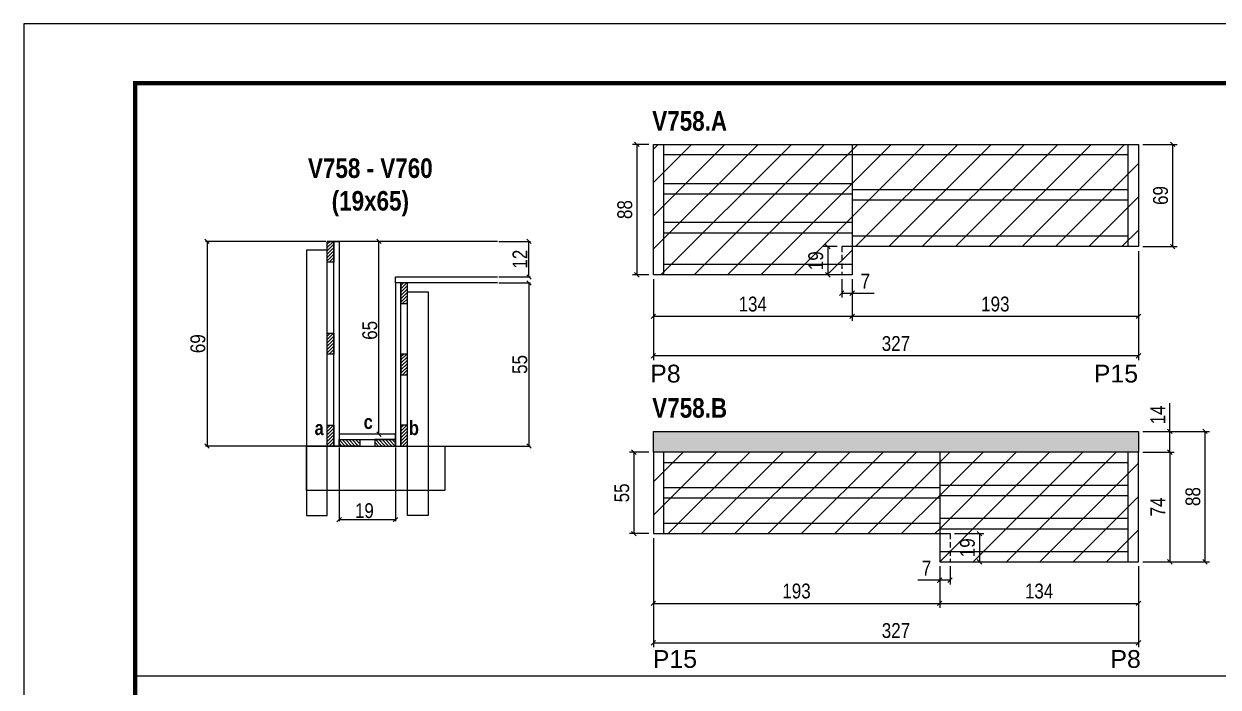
# Model space of a CAD drawing. Extents: x 3309 to 9563, y -2522 to 14608.
# Drawn here: x 4908 to 5713, y 8418 to 8865 of the extents above; entities that cross this region are included whole.
import ezdxf

# ---------------------------------------------------------------- set-up
doc = ezdxf.new("R2010")
doc.units = 0
doc.header["$PDMODE"] = 35
doc.header["$PDSIZE"] = -10
doc.linetypes.add('DASHED', pattern=[0.75, 0.5, -0.25])
doc.linetypes.add('HIDDEN', pattern=[0.375, 0.25, -0.125])
for name, color, linetype in [('5', 5, 'Continuous'), ('COTA', 241, 'Continuous'), ('detalhes', 4, 'Continuous'), ('NOMENCLATURA', 7, 'Continuous'), ('Painéis', 200, 'Continuous'), ('SARR_2.2x7', 40, 'Continuous'), ('SARR_3.5x7', 81, 'Continuous')]:
    doc.layers.add(name, color=color, linetype=linetype)
for name, color, linetype, lineweight in [('CONCRETO', 251, 'Continuous', 25), ('Folhas', 255, 'Continuous', 9), ('Hachura', 251, 'Continuous', 9), ('SARRAFO DE PRESSAO', 251, 'DASHED', 9)]:
    doc.layers.add(name, color=color, linetype=linetype, lineweight=lineweight)
doc.layers.add('Laje_Perimetro', color=7, linetype='Continuous', plot=False)
doc.styles.add('COTA TECNICA', font='techl___.ttf', dxfattribs={"height": 10})
doc.styles.add('COTA TECNICA 2X', font='techl___.ttf', dxfattribs={"height": 10})
doc.styles.get("Standard").update_dxf_attribs({"font": 'arial.ttf'})
doc.styles.add('TECNICA', font='techb___.ttf', dxfattribs={"height": 10})
doc.dimstyles.new('PAINEL', dxfattribs={"dimtxt": 10, "dimasz": 3, "dimexe": 3, "dimexo": 3, "dimgap": 3, "dimtad": 1, "dimdec": 1, "dimzin": 12, "dimdsep": 46, "dimtxsty": 'COTA TECNICA', "dimblk1": 'OBLIQUE', "dimblk2": 'OBLIQUE', "dimsah": 1, "dimcen": 0.9, "dimclrd": 4, "dimclre": 4, "dimclrt": 240, "dimadec": 1, "dimazin": 3, "dimtfac": 1, "dimtdec": 1, "dimtmove": 0, "dimatfit": 3, "dimfxl": 1, "dimtolj": 1, "dimtzin": 12, "dimarcsym": 0})
doc.dimstyles.new('SECAO', dxfattribs={"dimscale": 0.333333, "dimtxt": 5, "dimasz": 9, "dimexe": 3, "dimexo": 3, "dimgap": 3, "dimtad": 1, "dimdec": 1, "dimlfac": 0.5, "dimzin": 12, "dimdsep": 46, "dimtxsty": 'COTA TECNICA 2X', "dimblk1": 'OBLIQUE', "dimblk2": 'OBLIQUE', "dimsah": 1, "dimcen": 0.9, "dimclrd": 4, "dimclre": 4, "dimclrt": 240, "dimadec": 1, "dimazin": 3, "dimtfac": 1, "dimtdec": 1, "dimtmove": 0, "dimatfit": 3, "dimfxl": 1, "dimtolj": 1, "dimtzin": 12, "dimarcsym": 0})
pattern_1 = [(135, (38355.8863, -114931.8855), (-1.122532015, -1.122532015), [])]
pattern_2 = [(45, (-118399.822, -24641.2545), (-1.122532015, 1.122532015), [])]
pattern_3 = [(45, (-1585, 0), (-11.22532, 11.22532), [])]

# ---------------------------------------------------------------- blocks, each defined once
blk = doc.blocks.new('9999999999')
at = {"layer": 'Folhas'}
blk.add_lwpolyline([(98138.98, 34190.21), (99623.98, 34190.21), (99623.98, 35240.21), (98138.98, 35240.21)], close=True, dxfattribs=at)
at = {"layer": 'Folhas', "color": 30, "const_width": 3}
blk.add_lwpolyline([(98213.98, 34230.21), (99583.98, 34230.21), (99583.98, 35200.21), (98213.98, 35200.21)], close=True, dxfattribs=at)
blk = doc.blocks.new('_Oblique')
at = {"color": 0, "linetype": 'ByBlock', "lineweight": -2}
blk.add_line((-0.5, -0.5), (0.5, 0.5), dxfattribs=at)
blk = doc.blocks.new('*D2660')
at = {"layer": 'COTA', "color": 4, "lineweight": -2, "transparency": 16777216}
for p, q in [((5120.35, 8579.28), (5120.35, 8529.53)), ((5158.35, 8579.28), (5158.35, 8529.53)), ((5158.35, 8530.53), (5120.35, 8530.53))]:
    blk.add_line(p, q, dxfattribs=at)
at = {"layer": 'Defpoints', "color": 0, "transparency": 16777216}
for p in [(5120.35, 8580.28), (5158.35, 8580.28), (5120.35, 8530.53)]:
    blk.add_point(p, dxfattribs=at)
at = {"layer": 'COTA', "color": 4, "lineweight": -2, "transparency": 16777216, "xscale": 3, "yscale": 3, "zscale": 3, "rotation": 180}
blk.add_blockref('_Oblique', (5120.35, 8530.53), dxfattribs=at)
at = {"layer": 'COTA', "color": 4, "lineweight": -2, "transparency": 16777216, "xscale": 3, "yscale": 3, "zscale": 3}
blk.add_blockref('_Oblique', (5158.35, 8530.53), dxfattribs=at)
at = {"layer": 'COTA', "color": 240, "transparency": 16777216, "insert": (5137.35, 8536.62), "char_height": 10, "attachment_point": 5, "style": 'COTA TECNICA 2X'}
blk.add_mtext('\\A1;19', dxfattribs=at)
blk = doc.blocks.new('*D2661')
at = {"layer": 'COTA', "color": 4, "lineweight": -2, "transparency": 16777216}
for p, q in [((5111.35, 8718.28), (5030.3, 8718.28)), ((5031.3, 8718.28), (5031.3, 8580.28)), ((5111.35, 8580.28), (5030.3, 8580.28))]:
    blk.add_line(p, q, dxfattribs=at)
at = {"layer": 'Defpoints', "color": 0, "transparency": 16777216}
for p in [(5112.35, 8718.28, 0), (5031.3, 8580.28), (5112.35, 8580.28, 0)]:
    blk.add_point(p, dxfattribs=at)
at = {"layer": 'COTA', "color": 4, "lineweight": -2, "transparency": 16777216, "xscale": 3, "yscale": 3, "zscale": 3}
for p, rotation in [((5031.3, 8718.28), 90), ((5031.3, 8580.28), 270)]:
    blk.add_blockref('_Oblique', p, dxfattribs=dict(at, rotation=rotation))
at = {"layer": 'COTA', "color": 240, "transparency": 16777216, "insert": (5025.17, 8649.28), "char_height": 10, "attachment_point": 5, "rotation": 90, "style": 'COTA TECNICA 2X'}
blk.add_mtext('\\A1;69', dxfattribs=at)
blk = doc.blocks.new('*D2662')
at = {"layer": 'COTA', "color": 4, "lineweight": -2, "transparency": 16777216}
for p, q in [((5228.05, 8690.28), (5249.27, 8690.28)), ((5248.27, 8690.28), (5248.27, 8580.28)), ((5167.35, 8580.28), (5249.27, 8580.28))]:
    blk.add_line(p, q, dxfattribs=at)
at = {"layer": 'Defpoints', "color": 0, "transparency": 16777216}
for p in [(5227.05, 8690.28), (5166.35, 8580.28, 0), (5248.27, 8580.28)]:
    blk.add_point(p, dxfattribs=at)
at = {"layer": 'COTA', "color": 4, "lineweight": -2, "transparency": 16777216, "xscale": 3, "yscale": 3, "zscale": 3}
for p, rotation in [((5248.27, 8690.28), 90), ((5248.27, 8580.28), 270)]:
    blk.add_blockref('_Oblique', p, dxfattribs=dict(at, rotation=rotation))
at = {"layer": 'COTA', "color": 240, "transparency": 16777216, "insert": (5242.16, 8635.28), "char_height": 10, "attachment_point": 5, "rotation": 90, "style": 'COTA TECNICA 2X'}
blk.add_mtext('\\A1;55', dxfattribs=at)
blk = doc.blocks.new('*D2663')
at = {"layer": 'COTA', "color": 4, "lineweight": -2, "transparency": 16777216}
for p, q in [((5157.35, 8718.28), (5146.17, 8718.28)), ((5147.17, 8588.28), (5147.17, 8718.28)), ((5157.35, 8588.28), (5146.17, 8588.28))]:
    blk.add_line(p, q, dxfattribs=at)
at = {"layer": 'Defpoints', "color": 0, "transparency": 16777216}
for p in [(5147.17, 8718.28), (5158.35, 8718.28), (5158.35, 8588.28)]:
    blk.add_point(p, dxfattribs=at)
at = {"layer": 'COTA', "color": 4, "lineweight": -2, "transparency": 16777216, "xscale": 3, "yscale": 3, "zscale": 3}
for p, rotation in [((5147.17, 8718.28), 90), ((5147.17, 8588.28), 270)]:
    blk.add_blockref('_Oblique', p, dxfattribs=dict(at, rotation=rotation))
at = {"layer": 'COTA', "color": 240, "transparency": 16777216, "insert": (5141.06, 8658.28), "char_height": 10, "attachment_point": 5, "rotation": 90, "style": 'COTA TECNICA 2X'}
blk.add_mtext('\\A1;65', dxfattribs=at)
blk = doc.blocks.new('*D2664')
at = {"layer": 'COTA', "color": 4, "lineweight": -2, "transparency": 16777216}
for p, q in [((5228.05, 8718.28), (5249.27, 8718.28)), ((5248.27, 8694.28), (5248.27, 8718.28)), ((5228.05, 8694.28), (5249.27, 8694.28))]:
    blk.add_line(p, q, dxfattribs=at)
at = {"layer": 'Defpoints', "color": 0, "transparency": 16777216}
for p in [(5227.05, 8718.28), (5248.27, 8718.28), (5227.05, 8694.28)]:
    blk.add_point(p, dxfattribs=at)
at = {"layer": 'COTA', "color": 4, "lineweight": -2, "transparency": 16777216, "xscale": 3, "yscale": 3, "zscale": 3}
for p, rotation in [((5248.27, 8718.28), 90), ((5248.27, 8694.28), 270)]:
    blk.add_blockref('_Oblique', p, dxfattribs=dict(at, rotation=rotation))
at = {"layer": 'COTA', "color": 240, "transparency": 16777216, "insert": (5242.21, 8706.28), "char_height": 10, "attachment_point": 5, "rotation": 90, "style": 'COTA TECNICA 2X'}
blk.add_mtext('\\A1;12', dxfattribs=at)
blk = doc.blocks.new('*D2672')
at = {"layer": 'COTA', "color": 4, "lineweight": -2, "transparency": 16777216}
for p, q in [((5659.12, 8711.73), (5659.12, 8638.12)), ((5332.12, 8692.73), (5332.12, 8638.12)), ((5659.12, 8641.12), (5332.12, 8641.12))]:
    blk.add_line(p, q, dxfattribs=at)
at = {"layer": 'Defpoints', "color": 0, "transparency": 16777216}
for p in [(5659.12, 8714.73), (5332.12, 8695.73), (5332.12, 8641.12)]:
    blk.add_point(p, dxfattribs=at)
at = {"layer": 'COTA', "color": 4, "lineweight": -2, "transparency": 16777216, "xscale": 3, "yscale": 3, "zscale": 3, "rotation": 180}
blk.add_blockref('_Oblique', (5332.12, 8641.12), dxfattribs=at)
at = {"layer": 'COTA', "color": 4, "lineweight": -2, "transparency": 16777216, "xscale": 3, "yscale": 3, "zscale": 3}
blk.add_blockref('_Oblique', (5659.12, 8641.12), dxfattribs=at)
at = {"layer": 'COTA', "color": 240, "transparency": 16777216, "insert": (5495.62, 8649.34), "char_height": 10, "attachment_point": 5, "style": 'COTA TECNICA'}
blk.add_mtext('\\A1;327', dxfattribs=at)
blk = doc.blocks.new('*D2673')
at = {"layer": 'COTA', "color": 4, "lineweight": -2, "transparency": 16777216}
for p, q in [((5659.12, 8711.73), (5659.12, 8664.73)), ((5466.12, 8692.73), (5466.12, 8664.73)), ((5659.12, 8667.73), (5466.12, 8667.73))]:
    blk.add_line(p, q, dxfattribs=at)
at = {"layer": 'Defpoints', "color": 0, "transparency": 16777216}
for p in [(5659.12, 8714.73), (5466.12, 8695.73), (5466.12, 8667.73)]:
    blk.add_point(p, dxfattribs=at)
at = {"layer": 'COTA', "color": 4, "lineweight": -2, "transparency": 16777216, "xscale": 3, "yscale": 3, "zscale": 3, "rotation": 180}
blk.add_blockref('_Oblique', (5466.12, 8667.73), dxfattribs=at)
at = {"layer": 'COTA', "color": 4, "lineweight": -2, "transparency": 16777216, "xscale": 3, "yscale": 3, "zscale": 3}
blk.add_blockref('_Oblique', (5659.12, 8667.73), dxfattribs=at)
at = {"layer": 'COTA', "color": 240, "transparency": 16777216, "insert": (5562.62, 8675.98), "char_height": 10, "attachment_point": 5, "style": 'COTA TECNICA'}
blk.add_mtext('\\A1;193', dxfattribs=at)
blk = doc.blocks.new('*D2674')
at = {"layer": 'COTA', "color": 4, "lineweight": -2, "transparency": 16777216}
for p, q in [((5332.12, 8692.73), (5332.12, 8664.73)), ((5466.12, 8692.73), (5466.12, 8664.73)), ((5466.12, 8667.73), (5332.12, 8667.73))]:
    blk.add_line(p, q, dxfattribs=at)
at = {"layer": 'Defpoints', "color": 0, "transparency": 16777216}
for p in [(5332.12, 8695.73), (5466.12, 8695.73), (5332.12, 8667.73)]:
    blk.add_point(p, dxfattribs=at)
at = {"layer": 'COTA', "color": 4, "lineweight": -2, "transparency": 16777216, "xscale": 3, "yscale": 3, "zscale": 3, "rotation": 180}
blk.add_blockref('_Oblique', (5332.12, 8667.73), dxfattribs=at)
at = {"layer": 'COTA', "color": 4, "lineweight": -2, "transparency": 16777216, "xscale": 3, "yscale": 3, "zscale": 3}
blk.add_blockref('_Oblique', (5466.12, 8667.73), dxfattribs=at)
at = {"layer": 'COTA', "color": 240, "transparency": 16777216, "insert": (5399.12, 8675.95), "char_height": 10, "attachment_point": 5, "style": 'COTA TECNICA'}
blk.add_mtext('\\A1;134', dxfattribs=at)
blk = doc.blocks.new('*D2675')
at = {"layer": 'COTA', "color": 4, "lineweight": -2, "transparency": 16777216}
for p, q in [((5329.12, 8783.73), (5318.01, 8783.73)), ((5321.01, 8783.73), (5321.01, 8695.73)), ((5329.12, 8695.73), (5318.01, 8695.73))]:
    blk.add_line(p, q, dxfattribs=at)
at = {"layer": 'Defpoints', "color": 0, "transparency": 16777216}
for p in [(5332.12, 8783.73), (5321.01, 8695.73), (5332.12, 8695.73)]:
    blk.add_point(p, dxfattribs=at)
at = {"layer": 'COTA', "color": 4, "lineweight": -2, "transparency": 16777216, "xscale": 3, "yscale": 3, "zscale": 3}
for p, rotation in [((5321.01, 8783.73), 90), ((5321.01, 8695.73), 270)]:
    blk.add_blockref('_Oblique', p, dxfattribs=dict(at, rotation=rotation))
at = {"layer": 'COTA', "color": 240, "transparency": 16777216, "insert": (5312.91, 8739.73), "char_height": 10, "attachment_point": 5, "rotation": 90, "style": 'COTA TECNICA'}
blk.add_mtext('\\A1;88', dxfattribs=at)
blk = doc.blocks.new('*D2688')
at = {"layer": 'COTA', "color": 4, "lineweight": -2, "transparency": 16777216}
for p, q in [((5662.12, 8783.73), (5685.13, 8783.73)), ((5682.13, 8783.73), (5682.13, 8714.73)), ((5662.12, 8714.73), (5685.13, 8714.73))]:
    blk.add_line(p, q, dxfattribs=at)
at = {"layer": 'Defpoints', "color": 0, "transparency": 16777216}
for p in [(5659.12, 8783.73), (5659.12, 8714.73), (5682.13, 8714.73)]:
    blk.add_point(p, dxfattribs=at)
at = {"layer": 'COTA', "color": 4, "lineweight": -2, "transparency": 16777216, "xscale": 3, "yscale": 3, "zscale": 3}
for p, rotation in [((5682.13, 8783.73), 90), ((5682.13, 8714.73), 270)]:
    blk.add_blockref('_Oblique', p, dxfattribs=dict(at, rotation=rotation))
at = {"layer": 'COTA', "color": 240, "transparency": 16777216, "insert": (5674, 8749.23), "char_height": 10, "attachment_point": 5, "rotation": 90, "style": 'COTA TECNICA'}
blk.add_mtext('\\A1;69', dxfattribs=at)
blk = doc.blocks.new('*D2689')
at = {"layer": 'COTA', "color": 4, "lineweight": -2, "transparency": 16777216}
for p, q in [((5456.12, 8714.73), (5446.72, 8714.73)), ((5449.72, 8714.73), (5449.72, 8695.73)), ((5456.12, 8695.73), (5446.72, 8695.73))]:
    blk.add_line(p, q, dxfattribs=at)
at = {"layer": 'Defpoints', "color": 0, "transparency": 16777216}
for p in [(5459.12, 8714.73), (5449.72, 8695.73), (5459.12, 8695.73)]:
    blk.add_point(p, dxfattribs=at)
at = {"layer": 'COTA', "color": 4, "lineweight": -2, "transparency": 16777216, "xscale": 3, "yscale": 3, "zscale": 3}
for p, rotation in [((5449.72, 8714.73), 90), ((5449.72, 8695.73), 270)]:
    blk.add_blockref('_Oblique', p, dxfattribs=dict(at, rotation=rotation))
at = {"layer": 'COTA', "color": 240, "transparency": 16777216, "insert": (5441.63, 8705.23), "char_height": 10, "attachment_point": 5, "rotation": 90, "style": 'COTA TECNICA'}
blk.add_mtext('\\A1;19', dxfattribs=at)
blk = doc.blocks.new('*D2690')
at = {"layer": 'COTA', "color": 4, "lineweight": -2, "transparency": 16777216}
for p, q in [((5459.12, 8692.73), (5459.12, 8680.38)), ((5466.12, 8692.73), (5466.12, 8680.38)), ((5459.12, 8683.38), (5466.12, 8683.38)), ((5466.12, 8683.38), (5480.85, 8683.38))]:
    blk.add_line(p, q, dxfattribs=at)
at = {"layer": 'Defpoints', "color": 0, "transparency": 16777216}
for p in [(5459.12, 8695.73), (5466.12, 8695.73), (5466.12, 8683.38)]:
    blk.add_point(p, dxfattribs=at)
at = {"layer": 'COTA', "color": 4, "lineweight": -2, "transparency": 16777216, "xscale": 3, "yscale": 3, "zscale": 3, "rotation": 180}
blk.add_blockref('_Oblique', (5459.12, 8683.38), dxfattribs=at)
at = {"layer": 'COTA', "color": 4, "lineweight": -2, "transparency": 16777216, "xscale": 3, "yscale": 3, "zscale": 3}
blk.add_blockref('_Oblique', (5466.12, 8683.38), dxfattribs=at)
at = {"layer": 'COTA', "color": 240, "transparency": 16777216, "insert": (5474.98, 8691.46), "char_height": 10, "attachment_point": 5, "style": 'COTA TECNICA'}
blk.add_mtext('\\A1;7', dxfattribs=at)
blk = doc.blocks.new('*D2691')
at = {"layer": 'COTA', "color": 4, "lineweight": -2, "transparency": 16777216}
for p, q in [((5332.12, 8518.16), (5332.12, 8444.55)), ((5659.12, 8499.16), (5659.12, 8444.55)), ((5332.12, 8447.55), (5659.12, 8447.55))]:
    blk.add_line(p, q, dxfattribs=at)
at = {"layer": 'Defpoints', "color": 0, "transparency": 16777216}
for p in [(5332.12, 8521.16), (5659.12, 8502.16), (5659.12, 8447.55)]:
    blk.add_point(p, dxfattribs=at)
at = {"layer": 'COTA', "color": 4, "lineweight": -2, "transparency": 16777216, "xscale": 3, "yscale": 3, "zscale": 3, "rotation": 180}
blk.add_blockref('_Oblique', (5332.12, 8447.55), dxfattribs=at)
at = {"layer": 'COTA', "color": 4, "lineweight": -2, "transparency": 16777216, "xscale": 3, "yscale": 3, "zscale": 3}
blk.add_blockref('_Oblique', (5659.12, 8447.55), dxfattribs=at)
at = {"layer": 'COTA', "color": 240, "transparency": 16777216, "insert": (5495.62, 8455.77), "char_height": 10, "attachment_point": 5, "style": 'COTA TECNICA'}
blk.add_mtext('\\A1;327', dxfattribs=at)
blk = doc.blocks.new('*D2692')
at = {"layer": 'COTA', "color": 4, "lineweight": -2, "transparency": 16777216}
for p, q in [((5332.12, 8518.16), (5332.12, 8471.16)), ((5525.12, 8499.16), (5525.12, 8471.16)), ((5332.12, 8474.16), (5525.12, 8474.16))]:
    blk.add_line(p, q, dxfattribs=at)
at = {"layer": 'Defpoints', "color": 0, "transparency": 16777216}
for p in [(5332.12, 8521.16), (5525.12, 8502.16), (5525.12, 8474.16)]:
    blk.add_point(p, dxfattribs=at)
at = {"layer": 'COTA', "color": 4, "lineweight": -2, "transparency": 16777216, "xscale": 3, "yscale": 3, "zscale": 3, "rotation": 180}
blk.add_blockref('_Oblique', (5332.12, 8474.16), dxfattribs=at)
at = {"layer": 'COTA', "color": 4, "lineweight": -2, "transparency": 16777216, "xscale": 3, "yscale": 3, "zscale": 3}
blk.add_blockref('_Oblique', (5525.12, 8474.16), dxfattribs=at)
at = {"layer": 'COTA', "color": 240, "transparency": 16777216, "insert": (5428.62, 8482.41), "char_height": 10, "attachment_point": 5, "style": 'COTA TECNICA'}
blk.add_mtext('\\A1;193', dxfattribs=at)
blk = doc.blocks.new('*D2693')
at = {"layer": 'COTA', "color": 4, "lineweight": -2, "transparency": 16777216}
for p, q in [((5525.12, 8499.16), (5525.12, 8471.16)), ((5659.12, 8499.16), (5659.12, 8471.16)), ((5525.12, 8474.16), (5659.12, 8474.16))]:
    blk.add_line(p, q, dxfattribs=at)
at = {"layer": 'Defpoints', "color": 0, "transparency": 16777216}
for p in [(5525.12, 8502.16), (5659.12, 8502.16), (5659.12, 8474.16)]:
    blk.add_point(p, dxfattribs=at)
at = {"layer": 'COTA', "color": 4, "lineweight": -2, "transparency": 16777216, "xscale": 3, "yscale": 3, "zscale": 3, "rotation": 180}
blk.add_blockref('_Oblique', (5525.12, 8474.16), dxfattribs=at)
at = {"layer": 'COTA', "color": 4, "lineweight": -2, "transparency": 16777216, "xscale": 3, "yscale": 3, "zscale": 3}
blk.add_blockref('_Oblique', (5659.12, 8474.16), dxfattribs=at)
at = {"layer": 'COTA', "color": 240, "transparency": 16777216, "insert": (5592.12, 8482.38), "char_height": 10, "attachment_point": 5, "style": 'COTA TECNICA'}
blk.add_mtext('\\A1;134', dxfattribs=at)
blk = doc.blocks.new('*D2694')
at = {"layer": 'COTA', "color": 4, "lineweight": -2, "transparency": 16777216}
for p, q in [((5535.12, 8521.16), (5554.93, 8521.16)), ((5551.93, 8521.16), (5551.93, 8502.16)), ((5535.12, 8502.16), (5554.93, 8502.16))]:
    blk.add_line(p, q, dxfattribs=at)
at = {"layer": 'Defpoints', "color": 0, "transparency": 16777216}
for p in [(5532.12, 8521.16), (5532.12, 8502.16), (5551.93, 8502.16)]:
    blk.add_point(p, dxfattribs=at)
at = {"layer": 'COTA', "color": 4, "lineweight": -2, "transparency": 16777216, "xscale": 3, "yscale": 3, "zscale": 3}
for p, rotation in [((5551.93, 8521.16), 90), ((5551.93, 8502.16), 270)]:
    blk.add_blockref('_Oblique', p, dxfattribs=dict(at, rotation=rotation))
at = {"layer": 'COTA', "color": 240, "transparency": 16777216, "insert": (5543.84, 8511.66), "char_height": 10, "attachment_point": 5, "rotation": 90, "style": 'COTA TECNICA'}
blk.add_mtext('\\A1;19', dxfattribs=at)
blk = doc.blocks.new('*D2695')
at = {"layer": 'COTA', "color": 4, "lineweight": -2, "transparency": 16777216}
for p, q in [((5525.12, 8499.16), (5525.12, 8486.81)), ((5532.12, 8499.16), (5532.12, 8486.81)), ((5525.12, 8489.81), (5510.39, 8489.81)), ((5532.12, 8489.81), (5525.12, 8489.81))]:
    blk.add_line(p, q, dxfattribs=at)
at = {"layer": 'Defpoints', "color": 0, "transparency": 16777216}
for p in [(5525.12, 8502.16), (5532.12, 8502.16), (5525.12, 8489.81)]:
    blk.add_point(p, dxfattribs=at)
at = {"layer": 'COTA', "color": 4, "lineweight": -2, "transparency": 16777216, "xscale": 3, "yscale": 3, "zscale": 3, "rotation": 180}
blk.add_blockref('_Oblique', (5525.12, 8489.81), dxfattribs=at)
at = {"layer": 'COTA', "color": 4, "lineweight": -2, "transparency": 16777216, "xscale": 3, "yscale": 3, "zscale": 3}
blk.add_blockref('_Oblique', (5532.12, 8489.81), dxfattribs=at)
at = {"layer": 'COTA', "color": 240, "transparency": 16777216, "insert": (5516.25, 8497.89), "char_height": 10, "attachment_point": 5, "style": 'COTA TECNICA'}
blk.add_mtext('\\A1;7', dxfattribs=at)
blk = doc.blocks.new('*D2696')
at = {"layer": 'COTA', "color": 4, "lineweight": -2, "transparency": 16777216}
for p, q in [((5329.12, 8576.16), (5315.96, 8576.16)), ((5318.96, 8576.16), (5318.96, 8521.16)), ((5329.12, 8521.16), (5315.96, 8521.16))]:
    blk.add_line(p, q, dxfattribs=at)
at = {"layer": 'Defpoints', "color": 0, "transparency": 16777216}
for p in [(5332.12, 8576.16), (5318.96, 8521.16), (5332.12, 8521.16)]:
    blk.add_point(p, dxfattribs=at)
at = {"layer": 'COTA', "color": 4, "lineweight": -2, "transparency": 16777216, "xscale": 3, "yscale": 3, "zscale": 3}
for p, rotation in [((5318.96, 8576.16), 90), ((5318.96, 8521.16), 270)]:
    blk.add_blockref('_Oblique', p, dxfattribs=dict(at, rotation=rotation))
at = {"layer": 'COTA', "color": 240, "transparency": 16777216, "insert": (5310.85, 8548.66), "char_height": 10, "attachment_point": 5, "rotation": 90, "style": 'COTA TECNICA'}
blk.add_mtext('\\A1;55', dxfattribs=at)
blk = doc.blocks.new('*D2697')
at = {"layer": 'COTA', "color": 4, "lineweight": -2, "transparency": 16777216}
for p, q in [((5662.12, 8576.16), (5683.26, 8576.16)), ((5680.26, 8576.16), (5680.26, 8502.16)), ((5662.12, 8502.16), (5683.26, 8502.16))]:
    blk.add_line(p, q, dxfattribs=at)
at = {"layer": 'Defpoints', "color": 0, "transparency": 16777216}
for p in [(5659.12, 8576.16), (5659.12, 8502.16), (5680.26, 8502.16)]:
    blk.add_point(p, dxfattribs=at)
at = {"layer": 'COTA', "color": 4, "lineweight": -2, "transparency": 16777216, "xscale": 3, "yscale": 3, "zscale": 3}
for p, rotation in [((5680.26, 8576.16), 90), ((5680.26, 8502.16), 270)]:
    blk.add_blockref('_Oblique', p, dxfattribs=dict(at, rotation=rotation))
at = {"layer": 'COTA', "color": 240, "transparency": 16777216, "insert": (5672.19, 8539.16), "char_height": 10, "attachment_point": 5, "rotation": 90, "style": 'COTA TECNICA'}
blk.add_mtext('\\A1;74', dxfattribs=at)
blk = doc.blocks.new('*D2698')
at = {"layer": 'COTA', "color": 4, "lineweight": -2, "transparency": 16777216}
for p, q in [((5680.26, 8590.16), (5680.26, 8609.28)), ((5662.12, 8590.16), (5683.26, 8590.16)), ((5680.26, 8576.16), (5680.26, 8590.16)), ((5662.12, 8576.16), (5683.26, 8576.16))]:
    blk.add_line(p, q, dxfattribs=at)
at = {"layer": 'Defpoints', "color": 0, "transparency": 16777216}
for p in [(5659.12, 8590.16), (5680.26, 8590.16), (5659.12, 8576.16)]:
    blk.add_point(p, dxfattribs=at)
at = {"layer": 'COTA', "color": 4, "lineweight": -2, "transparency": 16777216, "xscale": 3, "yscale": 3, "zscale": 3}
for p, rotation in [((5680.26, 8590.16), 90), ((5680.26, 8576.16), 270)]:
    blk.add_blockref('_Oblique', p, dxfattribs=dict(at, rotation=rotation))
at = {"layer": 'COTA', "color": 240, "transparency": 16777216, "insert": (5672.19, 8601.22), "char_height": 10, "attachment_point": 5, "rotation": 90, "style": 'COTA TECNICA'}
blk.add_mtext('\\A1;14', dxfattribs=at)
blk = doc.blocks.new('*D2699')
at = {"layer": 'COTA', "color": 4, "lineweight": -2, "transparency": 16777216}
for p, q in [((5662.12, 8590.16), (5706.94, 8590.16)), ((5703.94, 8502.16), (5703.94, 8590.16)), ((5662.12, 8502.16), (5706.94, 8502.16))]:
    blk.add_line(p, q, dxfattribs=at)
at = {"layer": 'Defpoints', "color": 0, "transparency": 16777216}
for p in [(5659.12, 8590.16), (5703.94, 8590.16), (5659.12, 8502.16)]:
    blk.add_point(p, dxfattribs=at)
at = {"layer": 'COTA', "color": 4, "lineweight": -2, "transparency": 16777216, "xscale": 3, "yscale": 3, "zscale": 3}
for p, rotation in [((5703.94, 8590.16), 90), ((5703.94, 8502.16), 270)]:
    blk.add_blockref('_Oblique', p, dxfattribs=dict(at, rotation=rotation))
at = {"layer": 'COTA', "color": 240, "transparency": 16777216, "insert": (5695.84, 8546.16), "char_height": 10, "attachment_point": 5, "rotation": 90, "style": 'COTA TECNICA'}
blk.add_mtext('\\A1;88', dxfattribs=at)

msp = doc.modelspace()

# ---------------------------------------------------------------- hatches: boundary and pattern name
at = {"layer": 'COTA'}
h = msp.add_hatch(dxfattribs=at)
h.set_pattern_fill('AR-CONC', color=256, scale=0.03)
h.set_pattern_definition([(50, (-1585, 0), (5.46554, -0.4781726), [0.5715, -6.2865]), (355, (-1585, 0), (-1.0573026, 5.7317054), [0.4572, -5.0292175]), (100.451445, (-1584.5445, -0.04), (4.4082374, 5.2535326), [0.4857003, -5.3427073]), (46.1842, (-1585, 1.524), (8.1323712, -1.26127), [0.85725, -9.42975]), (96.63556, (-1584.322, 1.419), (7.122124, 7.422784), [0.728551, -8.014068]), (351.18415, (-1585, 1.524), (7.122124, 7.422784), [0.685799, -7.543792]), (21, (-1584.238, 1.143), (4.5484317, -3.067956), [0.5715, -6.2865]), (326, (-1584.238, 1.143), (1.8540609, 5.525639), [0.4572, -5.0292]), (71.451445, (-1583.859, 0.8873), (6.4024926, 2.457683), [0.4857003, -5.342698]), (37.5, (-1585, 0), (0.0926581, 2.53665117), [0, -4.96824, 0, -5.1054, 0, -5.04825]), (7.5, (-1585, 0), (2.0045899, 3.00541724), [0, -2.91084, 0, -4.85394, 0, -1.92405]), (327.5, (-1586.6993, 0), (4.06771786, -0.17186232), [0, -1.905, 0, -5.9436, 0, -7.8867]), (317.5, (-1587.4613, 0), (4.4438754, 0.7627947), [0, -2.4765, 0, -3.94716, 0, -5.6007])])
h.paths.add_polyline_path([(5332.12, 8590.16), (5332.12, 8576.16), (5659.12, 8576.16), (5659.12, 8590.16)])
at = {"layer": 'Hachura', "linetype": 'ByBlock'}
h = msp.add_hatch(dxfattribs=at)
h.set_pattern_fill('ANSI31', color=256, scale=5)
h.set_pattern_definition(pattern_3)
h.paths.add_polyline_path([(5466.12, 8783.73), (5466.12, 8714.73), (5659.12, 8714.73), (5659.12, 8783.73)])
h.paths.add_polyline_path([(5525.12, 8521.16), (5525.12, 8576.16), (5332.12, 8576.16), (5332.12, 8521.16)])
h = msp.add_hatch(dxfattribs=at)
h.set_pattern_fill('ANSI31', color=256, scale=5)
h.set_pattern_definition(pattern_3)
h.paths.add_polyline_path([(5466.12, 8783.73), (5332.12, 8783.73), (5332.12, 8695.73), (5466.12, 8695.73)])
h.paths.add_polyline_path([(5659.12, 8576.16), (5525.12, 8576.16), (5525.12, 8502.16), (5659.12, 8502.16)])
h.paths.add_polyline_path([(6042.52, 8572.16), (5798.52, 8572.16), (5798.52, 8521.16), (6042.52, 8521.16)])
h.paths.add_polyline_path([(6056.52, 8572.16), (6042.52, 8572.16), (6042.52, 8521.16), (6056.52, 8521.16)])
h.paths.add_polyline_path([(6169.52, 8572.16), (6078.52, 8572.16), (6078.52, 8521.16), (6169.52, 8521.16)])
h.paths.add_polyline_path([(6169.52, 8590.16), (6042.52, 8590.16), (6042.52, 8586.16), (6169.52, 8586.16)])
h.paths.add_polyline_path([(6042.52, 8590.16), (5798.52, 8590.16), (5798.52, 8586.16), (6042.52, 8586.16)])
at = {"layer": 'SARR_2.2x7'}
h = msp.add_hatch(dxfattribs=at)
h.set_pattern_fill('ANSI31', color=256, scale=0.5)
h.set_pattern_definition([(45, (-118399.822, -24517.2545), (-1.122532015, 1.122532015), [])])
h.paths.add_polyline_path([(5112.35, 8704.28), (5116.75, 8704.28), (5116.75, 8718.28), (5112.35, 8718.28)])
h = msp.add_hatch(dxfattribs=at)
h.set_pattern_fill('ANSI31', color=256, scale=0.5)
h.set_pattern_definition([(45, (-118399.822, -24545.2545), (-1.122532015, 1.122532015), [])])
h.paths.add_polyline_path([(5166.35, 8676.28), (5161.95, 8676.28), (5161.95, 8690.28), (5166.35, 8690.28)])
h = msp.add_hatch(dxfattribs=at)
h.set_pattern_fill('ANSI31', color=256, scale=0.5)
h.set_pattern_definition([(45, (-118399.822, -24579.2545), (-1.122532015, 1.122532015), [])])
h.paths.add_polyline_path([(5112.35, 8642.28), (5116.75, 8642.28), (5116.75, 8656.28), (5112.35, 8656.28)])
h = msp.add_hatch(dxfattribs=at)
h.set_pattern_fill('ANSI31', color=256, scale=0.5)
h.set_pattern_definition([(45, (-118399.822, -24593.2545), (-1.122532015, 1.122532015), [])])
h.paths.add_polyline_path([(5166.35, 8628.28), (5161.95, 8628.28), (5161.95, 8642.28), (5166.35, 8642.28)])
h = msp.add_hatch(dxfattribs=at)
h.set_pattern_fill('ANSI31', color=256, scale=0.5)
h.set_pattern_definition(pattern_2)
h.paths.add_polyline_path([(5112.35, 8580.28), (5116.75, 8580.28), (5116.75, 8594.28), (5112.35, 8594.28)])
h = msp.add_hatch(dxfattribs=at)
h.set_pattern_fill('ANSI31', color=256, scale=0.5)
h.set_pattern_definition(pattern_2)
h.paths.add_polyline_path([(5166.35, 8580.28), (5161.95, 8580.28), (5161.95, 8594.28), (5166.35, 8594.28)])
h = msp.add_hatch(dxfattribs=at)
h.set_pattern_fill('ANSI31', color=256, scale=0.5, angle=90)
h.set_pattern_definition(pattern_1)
h.paths.add_polyline_path([(5134.35, 8580.28), (5134.35, 8584.68), (5120.35, 8584.68), (5120.35, 8580.28)])
h = msp.add_hatch(dxfattribs=at)
h.set_pattern_fill('ANSI31', color=256, scale=0.5, angle=90)
h.set_pattern_definition(pattern_1)
h.paths.add_polyline_path([(5144.35, 8584.68), (5144.35, 8580.28), (5158.35, 8580.28), (5158.35, 8584.68)])

# ---------------------------------------------------------------- linework, layer by layer
at = {"layer": 'CONCRETO', "linetype": 'Continuous'}
msp.add_line((5227.05, 8718.28), (5112.35, 8718.28), dxfattribs=at)
at = {"layer": 'COTA'}
for p, q in [((5466.12, 8714.73), (5459.12, 8714.73)), ((5332.12, 8576.16), (5332.12, 8590.16)), ((5332.12, 8590.16), (5659.12, 8590.16)), ((5659.12, 8590.16), (5659.12, 8576.16)), ((5525.12, 8521.16), (5532.12, 8521.16)), ((4982.87, 8425.21), (6352.87, 8425.21))]:
    msp.add_line(p, q, dxfattribs=at)
at = {"layer": 'Laje_Perimetro'}
msp.add_lwpolyline([(6392.87, 8864.98), (4907.87, 8864.98), (4907.87, 7814.98), (6392.87, 7814.98)], close=True, dxfattribs=at)
at = {"layer": 'Painéis', "linetype": 'ByBlock'}
for p, q in [((5332.12, 8695.73), (5332.12, 8783.73)), ((5332.12, 8783.73), (5659.12, 8783.73)), ((5466.12, 8783.73), (5466.12, 8695.73)), ((5659.12, 8783.73), (5659.12, 8714.73)), ((5659.12, 8714.73), (5466.12, 8714.73)), ((5466.12, 8695.73), (5332.12, 8695.73)), ((5659.12, 8576.16), (5332.12, 8576.16)), ((5332.12, 8576.16), (5332.12, 8521.16)), ((5525.12, 8576.16), (5525.12, 8502.16)), ((5659.12, 8502.16), (5659.12, 8576.16)), ((5332.12, 8521.16), (5525.12, 8521.16)), ((5525.12, 8502.16), (5659.12, 8502.16))]:
    msp.add_line(p, q, dxfattribs=at)
at = {"layer": 'Painéis', "linetype": 'Continuous'}
for points in [[(5116.75, 8580.28), (5116.75, 8718.28), (5120.35, 8718.28), (5120.35, 8580.28)], [(5161.95, 8580.28), (5161.95, 8690.28), (5158.35, 8690.28), (5158.35, 8580.28)], [(5158.35, 8588.28), (5120.35, 8588.28), (5120.35, 8584.68), (5158.35, 8584.68)]]:
    msp.add_lwpolyline(points, close=True, dxfattribs=at)
at = {"layer": 'Painéis', "linetype": 'Continuous', "elevation": 0}
msp.add_lwpolyline([(5227.05, 8690.28), (5158.35, 8690.28), (5158.35, 8694.28), (5227.05, 8694.28)], dxfattribs=at)
at = {"layer": 'SARR_2.2x7', "linetype": 'Continuous'}
for p, q in [((5339.12, 8695.73), (5339.12, 8783.73)), ((5652.12, 8714.73), (5652.12, 8783.73)), ((5466.12, 8776.73), (5339.12, 8776.73)), ((5652.12, 8776.73), (5466.12, 8776.73)), ((5466.12, 8757.11), (5339.12, 8757.11)), ((5466.12, 8750.11), (5339.12, 8750.11)), ((5652.12, 8753), (5466.12, 8753)), ((5652.12, 8746), (5466.12, 8746)), ((5466.12, 8730.92), (5339.12, 8730.92)), ((5466.12, 8723.92), (5339.12, 8723.92)), ((5652.12, 8721.73), (5466.12, 8721.73)), ((5466.12, 8702.73), (5339.12, 8702.73)), ((5339.12, 8521.16), (5339.12, 8576.16)), ((5652.12, 8502.16), (5652.12, 8576.16)), ((5339.12, 8569.16), (5525.12, 8569.16)), ((5525.12, 8569.16), (5652.12, 8569.16)), ((5525.12, 8552.18), (5339.12, 8552.18)), ((5525.12, 8553.82), (5652.12, 8553.82)), ((5525.12, 8545.18), (5339.12, 8545.18)), ((5525.12, 8546.82), (5652.12, 8546.82)), ((5339.12, 8528.16), (5525.12, 8528.16)), ((5525.12, 8531.5), (5652.12, 8531.5)), ((5525.12, 8524.5), (5652.12, 8524.5)), ((5525.12, 8509.16), (5652.12, 8509.16))]:
    msp.add_line(p, q, dxfattribs=at)
at = {"layer": 'SARR_2.2x7', "linetype": 'HIDDEN', "ltscale": 15}
for p, q in [((5459.12, 8714.73), (5459.12, 8695.73)), ((5532.12, 8521.16), (5532.12, 8502.16))]:
    msp.add_line(p, q, dxfattribs=at)
at = {"layer": 'SARR_2.2x7'}
for points in [[(5116.75, 8718.28), (5116.75, 8704.28), (5112.35, 8704.28), (5112.35, 8718.28)], [(5161.95, 8690.28), (5161.95, 8676.28), (5166.35, 8676.28), (5166.35, 8690.28)], [(5116.75, 8656.28), (5116.75, 8642.28), (5112.35, 8642.28), (5112.35, 8656.28)], [(5161.95, 8642.28), (5161.95, 8628.28), (5166.35, 8628.28), (5166.35, 8642.28)], [(5116.75, 8594.28), (5116.75, 8580.28), (5112.35, 8580.28), (5112.35, 8594.28)], [(5161.95, 8594.28), (5161.95, 8580.28), (5166.35, 8580.28), (5166.35, 8594.28)], [(5120.35, 8584.68), (5134.35, 8584.68), (5134.35, 8580.28), (5120.35, 8580.28)], [(5158.35, 8584.68), (5144.35, 8584.68), (5144.35, 8580.28), (5158.35, 8580.28)]]:
    msp.add_lwpolyline(points, close=True, dxfattribs=at)
at = {"layer": 'SARR_3.5x7'}
for points in [[(5112.35, 8712.28), (5098.35, 8712.28), (5098.35, 8533.31), (5112.35, 8533.31)], [(5166.35, 8684.28), (5180.35, 8684.28), (5180.35, 8533.31), (5166.35, 8533.31)], [(5098.35, 8580.28), (5191.53, 8580.28), (5191.53, 8550.19), (5098.35, 8550.19)]]:
    msp.add_lwpolyline(points, close=True, dxfattribs=at)

# ---------------------------------------------------------------- block references
at = {"layer": 'SARRAFO DE PRESSAO', "color": 6, "linetype": 'ByBlock'}
msp.add_blockref('9999999999', (-93231.11, -26375.22), dxfattribs=at)

# ---------------------------------------------------------------- texts
at = {"layer": '5', "linetype": 'Continuous'}
for s, rotation, p in [('P8', 0.00004, (5330.02, 8623.11)), ('P15', 359.99996, (5629.01, 8623.11)), ('P15', 0.00004, (5331.77, 8430.64)), ('P8', 359.99996, (5640.18, 8430.64))]:
    msp.add_text(s, height=12, rotation=rotation, dxfattribs=at).set_placement(p)
at = {"layer": 'detalhes', "style": 'TECNICA'}
for s, p in [('c', (5136.89, 8591.76)), ('b', (5167.39, 8587.63)), ('a', (5103.83, 8587.65))]:
    msp.add_text(s, height=9.6, dxfattribs=at).set_placement(p)
at = {"layer": 'NOMENCLATURA', "style": 'TECNICA'}
for s, p in [('V758.A', (5331.4, 8792.91)), ('V758.B', (5331.4, 8599.35))]:
    msp.add_text(s, height=13.2, dxfattribs=at).set_placement(p)
at = {"layer": 'NOMENCLATURA', "insert": (5141.38, 8774.26), "char_height": 13.2, "attachment_point": 2, "style": 'TECNICA'}
msp.add_mtext_dynamic_manual_height_columns('V758 - V760\\P(19x65)', width=300.2766, gutter_width=1, heights=[0], dxfattribs=at)

# ---------------------------------------------------------------- dimensions: what is measured, and where the dimension line sits
at = {"layer": 'COTA'}
for base, p1, p2, angle, dimstyle, picture, middle in [((5321.01, 8695.73), (5332.12, 8783.73), (5332.12, 8695.73), 90, 'PAINEL', '*D2675', (5312.91, 8739.73)), ((5682.13, 8714.73), (5659.12, 8783.73), (5659.12, 8714.73), 90, 'PAINEL', '*D2688', (5674, 8749.23)), ((5031.3, 8580.28, 0), (5112.35, 8718.28), (5112.35, 8580.28), 90, 'SECAO', '*D2661', (5025.17, 8649.28, 0)), ((5248.27, 8718.28), (5227.05, 8694.28), (5227.05, 8718.28), 90, 'SECAO', '*D2664', (5242.21, 8706.28)), ((5449.72, 8695.73), (5459.12, 8714.73), (5459.12, 8695.73), 90, 'PAINEL', '*D2689', (5441.63, 8705.23)), ((5466.12, 8667.73), (5659.12, 8714.73), (5466.12, 8695.73), 180, 'PAINEL', '*D2673', (5562.62, 8675.98)), ((5248.27, 8580.28, 0), (5227.05, 8690.28), (5166.35, 8580.28), 90, 'SECAO', '*D2662', (5242.16, 8635.28, 0)), ((5680.26, 8590.16), (5659.12, 8576.16), (5659.12, 8590.16), 90, 'PAINEL', '*D2698', (5672.19, 8601.22)), ((5703.94, 8590.16), (5659.12, 8502.16), (5659.12, 8590.16), 90, 'PAINEL', '*D2699', (5695.84, 8546.16)), ((5318.96, 8521.16), (5332.12, 8576.16), (5332.12, 8521.16), 90, 'PAINEL', '*D2696', (5310.85, 8548.66)), ((5680.26, 8502.16), (5659.12, 8576.16), (5659.12, 8502.16), 90, 'PAINEL', '*D2697', (5672.19, 8539.16)), ((5659.12, 8447.55), (5332.12, 8521.16), (5659.12, 8502.16), 180, 'PAINEL', '*D2691', (5495.62, 8455.77)), ((5551.93, 8502.16), (5532.12, 8521.16), (5532.12, 8502.16), 90, 'PAINEL', '*D2694', (5543.84, 8511.66)), ((5525.12, 8489.81), (5532.12, 8502.16), (5525.12, 8502.16), 180, 'PAINEL', '*D2695', (5516.25, 8497.89))]:
    dim = msp.add_linear_dim(base=base, p1=p1, p2=p2, angle=angle, dimstyle=dimstyle, dxfattribs=at)
    dim.commit()
    dim.dimension.update_dxf_attribs({"geometry": picture, "text_midpoint": middle})
for base, p1, p2, angle, picture, middle in [((5147.17, 8718.28), (5158.35, 8588.28), (5158.35, 8718.28), 90, '*D2663', (5147.17, 8658.28)), ((5120.35, 8530.53), (5158.35, 8580.28), (5120.35, 8580.28), 180, '*D2660', (5137.35, 8530.53))]:
    dim = msp.add_linear_dim(base=base, p1=p1, p2=p2, angle=angle, dimstyle='SECAO', dxfattribs=at)
    dim.commit()
    dim.dimension.update_dxf_attribs({"geometry": picture, "text_midpoint": middle, "dimtype": 160})
for base, p1, p2, picture, middle in [((5332.12, 8641.12), (5659.12, 8714.73), (5332.12, 8695.73), '*D2672', (5495.62, 8649.34)), ((5466.12, 8683.38), (5459.12, 8695.73), (5466.12, 8695.73), '*D2690', (5474.98, 8691.46)), ((5525.12, 8474.16), (5332.12, 8521.16), (5525.12, 8502.16), '*D2692', (5428.62, 8482.41))]:
    dim = msp.add_linear_dim(base=base, p1=p1, p2=p2, dimstyle='PAINEL', dxfattribs=at)
    dim.commit()
    dim.dimension.update_dxf_attribs({"geometry": picture, "text_midpoint": middle})
dim = msp.add_linear_dim(base=(5332.12, 8667.73), p1=(5466.12, 8695.73), p2=(5332.12, 8695.73), angle=180, dimstyle='PAINEL', override={"dimtmove": 1}, dxfattribs=at)
dim.commit()
dim.dimension.update_dxf_attribs({"geometry": '*D2674', "text_midpoint": (5399.12, 8675.95)})
dim = msp.add_linear_dim(base=(5659.12, 8474.16), p1=(5525.12, 8502.16), p2=(5659.12, 8502.16), dimstyle='PAINEL', override={"dimtmove": 1}, dxfattribs=at)
dim.commit()
dim.dimension.update_dxf_attribs({"geometry": '*D2693', "text_midpoint": (5592.12, 8482.38)})

doc.saveas('drawing.dxf')
